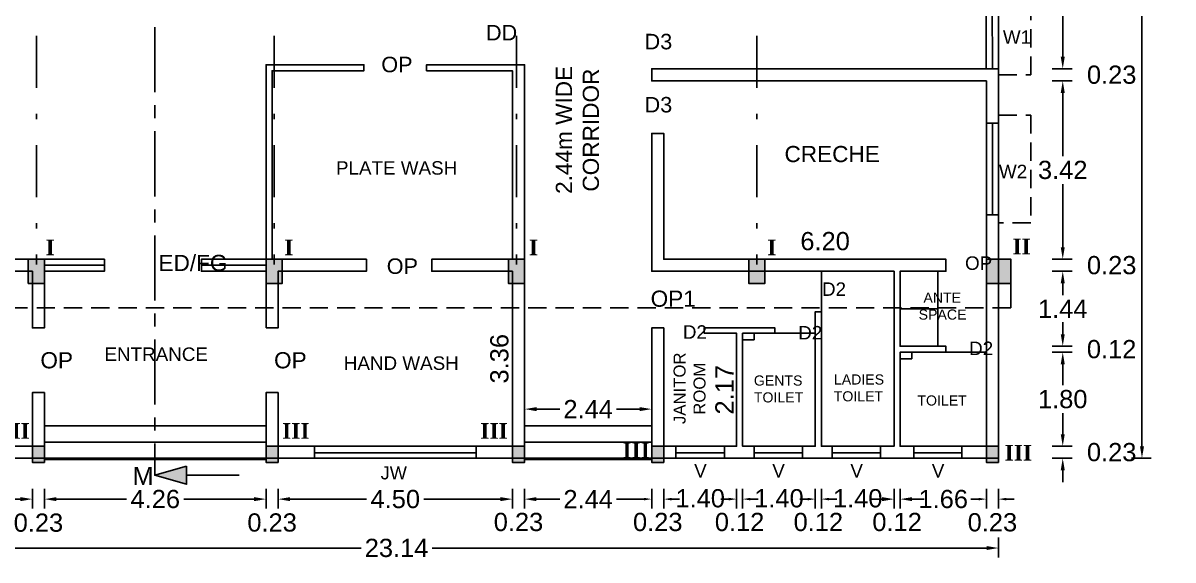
# Model space of a CAD drawing. Header units: metres. Extents: x 3715 to 4596, y 2418 to 2709.
# Drawn here: x 3908.39 to 3930.49, y 2435.11 to 2445.42 of the extents above; entities that cross this region are included whole.
import ezdxf

# ---------------------------------------------------------------- set-up
doc = ezdxf.new("R2010")
doc.units = ezdxf.units.M
doc.header["$MEASUREMENT"] = 0
for name, pattern in [('CENTER', [2, 1.25, -0.25, 0.25, -0.25]), ('DASHDOT', [1, 0.5, -0.25, 0, -0.25]), ('DASHED', [0.75, 0.5, -0.25])]:
    doc.linetypes.add(name, pattern=pattern)
for name, color, linetype in [('BLK_4_FLR_0_BLT_UP_AREA', 46, 'Continuous'), ('BLK_4_FLR_0_CARPET_AREA', 46, 'Continuous'), ('BLK_4_FLR_0_CARPET_AREA_DEDUCT', 46, 'Continuous'), ('BLK_4_FLR_0_EXIT_WIDTH_DOOR', 2, 'Continuous'), ('BLK_4_FLR_0_URINAL', 235, 'Continuous'), ('BLK_4_FLR_0_WASH', 7, 'Continuous'), ('BLK_4_FLR_0_WATER_CLOSET', 7, 'Continuous')]:
    doc.layers.add(name, color=color, linetype=linetype)
doc.styles.add('Inner font', font='arial.ttf')
doc.styles.get("Standard").update_dxf_attribs({"font": 'arial.ttf'})
doc.styles.add('Times New Roman$101', font='timesbd.ttf', dxfattribs={"height": 3.024})
doc.dimstyles.get("Standard").update_dxf_attribs({"dimtxt": 0.35, "dimasz": 0.23, "dimexe": 0.18, "dimexo": 0.0625, "dimgap": 0.09, "dimtad": 0, "dimtih": 1, "dimtoh": 1, "dimzin": 0, "dimdsep": 46, "dimtxsty": 'Standard', "dimcen": 0.09, "dimadec": 0, "dimazin": 0, "dimtfac": 1, "dimtofl": 0, "dimtmove": 2, "dimatfit": 3, "dimfxl": 0, "dimtolj": 1, "dimtzin": 0, "dimarcsym": 0})

# ---------------------------------------------------------------- blocks, each defined once
blk = doc.blocks.new('*D339')
at = {"color": 0, "lineweight": -2, "ltscale": 0.1}
for p, q in [((3928.172, 2448.076), (3928.552, 2448.076)), ((3928.372, 2447.846), (3928.372, 2446.58)), ((3928.372, 2444.775), (3928.372, 2446.042)), ((3928.172, 2444.545), (3928.552, 2444.545))]:
    blk.add_line(p, q, dxfattribs=at)
at = {"color": 0, "ltscale": 0.1}
for points in [[(3928.334, 2447.846), (3928.411, 2447.846), (3928.372, 2448.076)], [(3928.334, 2444.775), (3928.411, 2444.775), (3928.372, 2444.545)]]:
    blk.add_solid(points, dxfattribs=at)
at = {"color": 0, "ltscale": 0.1, "insert": (3928.372, 2446.311), "char_height": 0.35, "attachment_point": 5}
blk.add_mtext('\\A1;3.53', dxfattribs=at)
blk = doc.blocks.new('*D340')
at = {"color": 0, "lineweight": -2, "ltscale": 0.1}
for p, q in [((3928.372, 2444.775), (3928.372, 2445.005)), ((3928.172, 2444.545), (3928.552, 2444.545)), ((3928.172, 2444.312), (3928.552, 2444.312)), ((3928.372, 2444.082), (3928.372, 2443.852))]:
    blk.add_line(p, q, dxfattribs=at)
at = {"color": 0, "ltscale": 0.1}
for points in [[(3928.334, 2444.775), (3928.411, 2444.775), (3928.372, 2444.545)], [(3928.334, 2444.082), (3928.411, 2444.082), (3928.372, 2444.312)]]:
    blk.add_solid(points, dxfattribs=at)
at = {"color": 0, "ltscale": 0.1, "insert": (3929.313, 2444.429), "char_height": 0.35, "attachment_point": 5}
blk.add_mtext('\\A1;0.23', dxfattribs=at)
blk = doc.blocks.new('*D341')
at = {"color": 0, "lineweight": -2, "ltscale": 0.1}
for p, q in [((3928.172, 2444.312), (3928.552, 2444.312)), ((3928.372, 2444.082), (3928.372, 2442.869)), ((3928.372, 2441.118), (3928.372, 2442.331)), ((3928.172, 2440.888), (3928.552, 2440.888))]:
    blk.add_line(p, q, dxfattribs=at)
at = {"color": 0, "ltscale": 0.1}
for points in [[(3928.334, 2444.082), (3928.411, 2444.082), (3928.372, 2444.312)], [(3928.334, 2441.118), (3928.411, 2441.118), (3928.372, 2440.888)]]:
    blk.add_solid(points, dxfattribs=at)
at = {"color": 0, "ltscale": 0.1, "insert": (3928.372, 2442.6), "char_height": 0.35, "attachment_point": 5}
blk.add_mtext('\\A1;3.42', dxfattribs=at)
blk = doc.blocks.new('*D342')
at = {"color": 0, "lineweight": -2, "ltscale": 0.1}
for p, q in [((3928.372, 2441.118), (3928.372, 2441.348)), ((3928.172, 2440.888), (3928.552, 2440.888)), ((3928.172, 2440.655), (3928.552, 2440.655)), ((3928.372, 2440.425), (3928.372, 2440.195))]:
    blk.add_line(p, q, dxfattribs=at)
at = {"color": 0, "ltscale": 0.1}
for points in [[(3928.334, 2441.118), (3928.411, 2441.118), (3928.372, 2440.888)], [(3928.334, 2440.425), (3928.411, 2440.425), (3928.372, 2440.655)]]:
    blk.add_solid(points, dxfattribs=at)
at = {"color": 0, "ltscale": 0.1, "insert": (3929.313, 2440.771), "char_height": 0.35, "attachment_point": 5}
blk.add_mtext('\\A1;0.23', dxfattribs=at)
blk = doc.blocks.new('*D343')
at = {"color": 0, "lineweight": -2, "ltscale": 0.1}
for p, q in [((3928.172, 2440.655), (3928.552, 2440.655)), ((3928.372, 2440.425), (3928.372, 2440.201)), ((3928.372, 2439.446), (3928.372, 2439.67)), ((3928.172, 2439.216), (3928.552, 2439.216))]:
    blk.add_line(p, q, dxfattribs=at)
at = {"color": 0, "ltscale": 0.1}
for points in [[(3928.334, 2440.425), (3928.411, 2440.425), (3928.372, 2440.655)], [(3928.334, 2439.446), (3928.411, 2439.446), (3928.372, 2439.216)]]:
    blk.add_solid(points, dxfattribs=at)
at = {"color": 0, "ltscale": 0.1, "insert": (3928.372, 2439.935), "char_height": 0.35, "attachment_point": 5}
blk.add_mtext('\\A1;1.44', dxfattribs=at)
blk = doc.blocks.new('*D344')
at = {"color": 0, "lineweight": -2, "ltscale": 0.1}
for p, q in [((3928.372, 2439.446), (3928.372, 2439.676)), ((3928.172, 2439.216), (3928.552, 2439.216)), ((3928.172, 2439.1), (3928.552, 2439.1)), ((3928.372, 2438.87), (3928.372, 2438.64))]:
    blk.add_line(p, q, dxfattribs=at)
at = {"color": 0, "ltscale": 0.1}
for points in [[(3928.334, 2439.446), (3928.411, 2439.446), (3928.372, 2439.216)], [(3928.334, 2438.87), (3928.411, 2438.87), (3928.372, 2439.1)]]:
    blk.add_solid(points, dxfattribs=at)
at = {"color": 0, "ltscale": 0.1, "insert": (3929.312, 2439.158), "char_height": 0.35, "attachment_point": 5}
blk.add_mtext('\\A1;0.12', dxfattribs=at)
blk = doc.blocks.new('*D345')
at = {"color": 0, "lineweight": -2, "ltscale": 0.1}
for p, q in [((3928.172, 2439.1), (3928.552, 2439.1)), ((3928.372, 2438.87), (3928.372, 2438.467)), ((3928.372, 2437.526), (3928.372, 2437.929)), ((3928.172, 2437.296), (3928.552, 2437.296))]:
    blk.add_line(p, q, dxfattribs=at)
at = {"color": 0, "ltscale": 0.1}
for points in [[(3928.334, 2438.87), (3928.411, 2438.87), (3928.372, 2439.1)], [(3928.334, 2437.526), (3928.411, 2437.526), (3928.372, 2437.296)]]:
    blk.add_solid(points, dxfattribs=at)
at = {"color": 0, "ltscale": 0.1, "insert": (3928.372, 2438.198), "char_height": 0.35, "attachment_point": 5}
blk.add_mtext('\\A1;1.80', dxfattribs=at)
blk = doc.blocks.new('*D346')
at = {"color": 0, "lineweight": -2, "ltscale": 0.1}
for p, q in [((3928.372, 2437.526), (3928.372, 2437.756)), ((3928.172, 2437.296), (3928.552, 2437.296)), ((3928.172, 2437.063), (3928.552, 2437.063)), ((3928.372, 2436.833), (3928.372, 2436.603))]:
    blk.add_line(p, q, dxfattribs=at)
at = {"color": 0, "ltscale": 0.1}
for points in [[(3928.334, 2437.526), (3928.411, 2437.526), (3928.372, 2437.296)], [(3928.334, 2436.833), (3928.411, 2436.833), (3928.372, 2437.063)]]:
    blk.add_solid(points, dxfattribs=at)
at = {"color": 0, "ltscale": 0.1, "insert": (3929.313, 2437.18), "char_height": 0.35, "attachment_point": 5}
blk.add_mtext('\\A1;0.23', dxfattribs=at)
blk = doc.blocks.new('*D347')
at = {"color": 0, "lineweight": -2, "ltscale": 0.1}
for p, q in [((3929.695, 2455.781), (3930.075, 2455.781)), ((3929.895, 2455.551), (3929.895, 2446.691)), ((3929.895, 2437.293), (3929.895, 2446.153)), ((3929.695, 2437.063), (3930.075, 2437.063))]:
    blk.add_line(p, q, dxfattribs=at)
at = {"color": 0, "ltscale": 0.1}
for points in [[(3929.857, 2455.551), (3929.934, 2455.551), (3929.895, 2455.781)], [(3929.857, 2437.293), (3929.934, 2437.293), (3929.895, 2437.063)]]:
    blk.add_solid(points, dxfattribs=at)
at = {"color": 0, "ltscale": 0.1, "insert": (3929.895, 2446.422), "char_height": 0.35, "attachment_point": 5}
blk.add_mtext('\\A1;18.72', dxfattribs=at)
blk = doc.blocks.new('*D348')
at = {"color": 0, "ltscale": 0.1, "insert": (3923.804, 2441.232), "char_height": 0.35, "attachment_point": 5}
blk.add_mtext('\\A1;6.20', dxfattribs=at)
blk = doc.blocks.new('*D351')
at = {"color": 0, "lineweight": -2, "ltscale": 0.1}
for p, q in [((3926.904, 2436.479), (3926.904, 2436.099)), ((3927.137, 2436.479), (3927.137, 2436.099)), ((3926.754, 2436.279), (3926.604, 2436.279)), ((3927.287, 2436.279), (3927.437, 2436.279))]:
    blk.add_line(p, q, dxfattribs=at)
at = {"color": 0, "ltscale": 0.1}
for points in [[(3926.754, 2436.304), (3926.754, 2436.254), (3926.904, 2436.279)], [(3927.287, 2436.304), (3927.287, 2436.254), (3927.137, 2436.279)]]:
    blk.add_solid(points, dxfattribs=at)
at = {"color": 0, "ltscale": 0.1, "insert": (3927.02, 2435.832), "char_height": 0.35, "attachment_point": 5}
blk.add_mtext('\\A1;0.23', dxfattribs=at)
blk = doc.blocks.new('*D352')
at = {"color": 0, "lineweight": -2, "ltscale": 0.1}
for p, q in [((3925.247, 2436.479), (3925.247, 2436.099)), ((3926.904, 2436.479), (3926.904, 2436.099)), ((3925.397, 2436.279), (3925.547, 2436.279)), ((3926.754, 2436.279), (3926.603, 2436.279))]:
    blk.add_line(p, q, dxfattribs=at)
at = {"color": 0, "ltscale": 0.1}
for points in [[(3925.397, 2436.304), (3925.397, 2436.254), (3925.247, 2436.279)], [(3926.754, 2436.304), (3926.754, 2436.254), (3926.904, 2436.279)]]:
    blk.add_solid(points, dxfattribs=at)
at = {"color": 0, "ltscale": 0.1, "insert": (3926.075, 2436.279), "char_height": 0.35, "attachment_point": 5}
blk.add_mtext('\\A1;1.66', dxfattribs=at)
blk = doc.blocks.new('*D353')
at = {"color": 0, "lineweight": -2, "ltscale": 0.1}
for p, q in [((3925.13, 2436.479), (3925.13, 2436.099)), ((3925.247, 2436.479), (3925.247, 2436.099)), ((3924.9, 2436.279), (3924.67, 2436.279)), ((3925.477, 2436.279), (3925.707, 2436.279))]:
    blk.add_line(p, q, dxfattribs=at)
at = {"color": 0, "ltscale": 0.1}
for points in [[(3924.9, 2436.317), (3924.9, 2436.24), (3925.13, 2436.279)], [(3925.477, 2436.317), (3925.477, 2436.24), (3925.247, 2436.279)]]:
    blk.add_solid(points, dxfattribs=at)
at = {"color": 0, "ltscale": 0.1, "insert": (3925.188, 2435.838), "char_height": 0.35, "attachment_point": 5}
blk.add_mtext('\\A1;0.12', dxfattribs=at)
blk = doc.blocks.new('*D354')
at = {"color": 0, "lineweight": -2, "ltscale": 0.1}
for p, q in [((3923.732, 2436.479), (3923.732, 2436.099)), ((3925.13, 2436.479), (3925.13, 2436.099)), ((3923.882, 2436.279), (3923.904, 2436.279)), ((3924.98, 2436.279), (3924.959, 2436.279))]:
    blk.add_line(p, q, dxfattribs=at)
at = {"color": 0, "ltscale": 0.1}
for points in [[(3923.882, 2436.304), (3923.882, 2436.254), (3923.732, 2436.279)], [(3924.98, 2436.304), (3924.98, 2436.254), (3925.13, 2436.279)]]:
    blk.add_solid(points, dxfattribs=at)
at = {"color": 0, "ltscale": 0.1, "insert": (3924.431, 2436.293), "char_height": 0.35, "attachment_point": 5}
blk.add_mtext('\\A1;1.40', dxfattribs=at)
blk = doc.blocks.new('*D355')
at = {"color": 0, "lineweight": -2, "ltscale": 0.1}
for p, q in [((3923.616, 2436.479), (3923.616, 2436.099)), ((3923.732, 2436.479), (3923.732, 2436.099)), ((3923.466, 2436.279), (3923.316, 2436.279)), ((3923.882, 2436.279), (3924.032, 2436.279))]:
    blk.add_line(p, q, dxfattribs=at)
at = {"color": 0, "ltscale": 0.1}
for points in [[(3923.466, 2436.304), (3923.466, 2436.254), (3923.616, 2436.279)], [(3923.882, 2436.304), (3923.882, 2436.254), (3923.732, 2436.279)]]:
    blk.add_solid(points, dxfattribs=at)
at = {"color": 0, "ltscale": 0.1, "insert": (3923.674, 2435.838), "char_height": 0.35, "attachment_point": 5}
blk.add_mtext('\\A1;0.12', dxfattribs=at)
blk = doc.blocks.new('*D356')
at = {"color": 0, "lineweight": -2, "ltscale": 0.1}
for p, q in [((3922.218, 2436.479), (3922.218, 2436.099)), ((3923.616, 2436.479), (3923.616, 2436.099)), ((3922.368, 2436.279), (3922.389, 2436.279)), ((3923.466, 2436.279), (3923.444, 2436.279))]:
    blk.add_line(p, q, dxfattribs=at)
at = {"color": 0, "ltscale": 0.1}
for points in [[(3922.368, 2436.304), (3922.368, 2436.254), (3922.218, 2436.279)], [(3923.466, 2436.304), (3923.466, 2436.254), (3923.616, 2436.279)]]:
    blk.add_solid(points, dxfattribs=at)
at = {"color": 0, "ltscale": 0.1, "insert": (3922.917, 2436.293), "char_height": 0.35, "attachment_point": 5}
blk.add_mtext('\\A1;1.40', dxfattribs=at)
blk = doc.blocks.new('*D357')
at = {"color": 0, "lineweight": -2, "ltscale": 0.1}
for p, q in [((3922.102, 2436.479), (3922.102, 2436.099)), ((3922.218, 2436.479), (3922.218, 2436.099)), ((3921.952, 2436.279), (3921.802, 2436.279)), ((3922.368, 2436.279), (3922.518, 2436.279))]:
    blk.add_line(p, q, dxfattribs=at)
at = {"color": 0, "ltscale": 0.1}
for points in [[(3921.952, 2436.304), (3921.952, 2436.254), (3922.102, 2436.279)], [(3922.368, 2436.304), (3922.368, 2436.254), (3922.218, 2436.279)]]:
    blk.add_solid(points, dxfattribs=at)
at = {"color": 0, "ltscale": 0.1, "insert": (3922.16, 2435.838), "char_height": 0.35, "attachment_point": 5}
blk.add_mtext('\\A1;0.12', dxfattribs=at)
blk = doc.blocks.new('*D358')
at = {"color": 0, "lineweight": -2, "ltscale": 0.1}
for p, q in [((3920.704, 2436.479), (3920.704, 2436.099)), ((3922.102, 2436.479), (3922.102, 2436.099)), ((3920.854, 2436.279), (3920.875, 2436.279)), ((3921.952, 2436.279), (3921.93, 2436.279))]:
    blk.add_line(p, q, dxfattribs=at)
at = {"color": 0, "ltscale": 0.1}
for points in [[(3920.854, 2436.304), (3920.854, 2436.254), (3920.704, 2436.279)], [(3921.952, 2436.304), (3921.952, 2436.254), (3922.102, 2436.279)]]:
    blk.add_solid(points, dxfattribs=at)
at = {"color": 0, "ltscale": 0.1, "insert": (3921.403, 2436.293), "char_height": 0.35, "attachment_point": 5}
blk.add_mtext('\\A1;1.40', dxfattribs=at)
blk = doc.blocks.new('*D359')
at = {"color": 0, "lineweight": -2, "ltscale": 0.1}
for p, q in [((3920.471, 2436.479), (3920.471, 2436.099)), ((3920.704, 2436.479), (3920.704, 2436.099)), ((3920.321, 2436.279), (3920.171, 2436.279)), ((3920.854, 2436.279), (3921.004, 2436.279))]:
    blk.add_line(p, q, dxfattribs=at)
at = {"color": 0, "ltscale": 0.1}
for points in [[(3920.321, 2436.304), (3920.321, 2436.254), (3920.471, 2436.279)], [(3920.854, 2436.304), (3920.854, 2436.254), (3920.704, 2436.279)]]:
    blk.add_solid(points, dxfattribs=at)
at = {"color": 0, "ltscale": 0.1, "insert": (3920.587, 2435.838), "char_height": 0.35, "attachment_point": 5}
blk.add_mtext('\\A1;0.23', dxfattribs=at)
blk = doc.blocks.new('*D360')
at = {"color": 0, "lineweight": -2, "ltscale": 0.1}
for p, q in [((3918.027, 2436.479), (3918.027, 2436.099)), ((3920.471, 2436.479), (3920.471, 2436.099)), ((3918.177, 2436.279), (3918.702, 2436.279)), ((3920.321, 2436.279), (3919.796, 2436.279))]:
    blk.add_line(p, q, dxfattribs=at)
at = {"color": 0, "ltscale": 0.1}
for points in [[(3918.177, 2436.304), (3918.177, 2436.254), (3918.027, 2436.279)], [(3920.321, 2436.304), (3920.321, 2436.254), (3920.471, 2436.279)]]:
    blk.add_solid(points, dxfattribs=at)
at = {"color": 0, "ltscale": 0.1, "insert": (3919.249, 2436.279), "char_height": 0.35, "attachment_point": 5}
blk.add_mtext('\\A1;2.44', dxfattribs=at)
blk = doc.blocks.new('*D361')
at = {"color": 0, "lineweight": -2, "ltscale": 0.1}
for p, q in [((3917.794, 2436.479), (3917.794, 2436.099)), ((3918.026, 2436.479), (3918.026, 2436.099)), ((3917.564, 2436.279), (3917.334, 2436.279)), ((3918.256, 2436.279), (3918.486, 2436.279))]:
    blk.add_line(p, q, dxfattribs=at)
at = {"color": 0, "ltscale": 0.1}
for points in [[(3917.564, 2436.317), (3917.564, 2436.24), (3917.794, 2436.279)], [(3918.256, 2436.317), (3918.256, 2436.24), (3918.026, 2436.279)]]:
    blk.add_solid(points, dxfattribs=at)
at = {"color": 0, "ltscale": 0.1, "insert": (3917.91, 2435.838), "char_height": 0.35, "attachment_point": 5}
blk.add_mtext('\\A1;0.23', dxfattribs=at)
blk = doc.blocks.new('*D362')
at = {"color": 0, "lineweight": -2, "ltscale": 0.1}
for p, q in [((3913.29, 2436.479), (3913.29, 2436.099)), ((3917.794, 2436.479), (3917.794, 2436.099)), ((3913.52, 2436.279), (3914.991, 2436.279)), ((3917.564, 2436.279), (3916.093, 2436.279))]:
    blk.add_line(p, q, dxfattribs=at)
at = {"color": 0, "ltscale": 0.1}
for points in [[(3913.52, 2436.317), (3913.52, 2436.24), (3913.29, 2436.279)], [(3917.564, 2436.317), (3917.564, 2436.24), (3917.794, 2436.279)]]:
    blk.add_solid(points, dxfattribs=at)
at = {"color": 0, "ltscale": 0.1, "insert": (3915.542, 2436.279), "char_height": 0.35, "attachment_point": 5}
blk.add_mtext('\\A1;4.50', dxfattribs=at)
blk = doc.blocks.new('*D363')
at = {"color": 0, "lineweight": -2, "ltscale": 0.1}
for p, q in [((3913.057, 2436.479), (3913.057, 2436.099)), ((3913.29, 2436.479), (3913.29, 2436.099)), ((3912.827, 2436.279), (3912.597, 2436.279)), ((3913.52, 2436.279), (3913.75, 2436.279))]:
    blk.add_line(p, q, dxfattribs=at)
at = {"color": 0, "ltscale": 0.1}
for points in [[(3912.827, 2436.317), (3912.827, 2436.24), (3913.057, 2436.279)], [(3913.52, 2436.317), (3913.52, 2436.24), (3913.29, 2436.279)]]:
    blk.add_solid(points, dxfattribs=at)
at = {"color": 0, "ltscale": 0.1, "insert": (3913.174, 2435.828), "char_height": 0.35, "attachment_point": 5}
blk.add_mtext('\\A1;0.23', dxfattribs=at)
blk = doc.blocks.new('*D364')
at = {"color": 0, "lineweight": -2, "ltscale": 0.1}
for p, q in [((3908.798, 2436.479), (3908.798, 2436.099)), ((3913.057, 2436.479), (3913.057, 2436.099)), ((3909.028, 2436.279), (3910.376, 2436.279)), ((3912.827, 2436.279), (3911.479, 2436.279))]:
    blk.add_line(p, q, dxfattribs=at)
at = {"color": 0, "ltscale": 0.1}
for points in [[(3909.028, 2436.317), (3909.028, 2436.24), (3908.798, 2436.279)], [(3912.827, 2436.317), (3912.827, 2436.24), (3913.057, 2436.279)]]:
    blk.add_solid(points, dxfattribs=at)
at = {"color": 0, "ltscale": 0.1, "insert": (3910.928, 2436.279), "char_height": 0.35, "attachment_point": 5}
blk.add_mtext('\\A1;4.26', dxfattribs=at)
blk = doc.blocks.new('*D365')
at = {"color": 0, "lineweight": -2, "ltscale": 0.1}
for p, q in [((3908.565, 2436.479), (3908.565, 2436.099)), ((3908.798, 2436.479), (3908.798, 2436.099)), ((3908.335, 2436.279), (3908.105, 2436.279)), ((3909.028, 2436.279), (3909.258, 2436.279))]:
    blk.add_line(p, q, dxfattribs=at)
at = {"color": 0, "ltscale": 0.1}
for points in [[(3908.335, 2436.317), (3908.335, 2436.24), (3908.565, 2436.279)], [(3909.028, 2436.317), (3909.028, 2436.24), (3908.798, 2436.279)]]:
    blk.add_solid(points, dxfattribs=at)
at = {"color": 0, "ltscale": 0.1, "insert": (3908.682, 2435.825), "char_height": 0.35, "attachment_point": 5}
blk.add_mtext('\\A1;0.23', dxfattribs=at)
blk = doc.blocks.new('*D366')
at = {"color": 0, "lineweight": -2, "ltscale": 0.1}
for p, q in [((3904.229, 2436.479), (3904.229, 2436.099)), ((3908.565, 2436.479), (3908.565, 2436.099)), ((3904.459, 2436.279), (3905.846, 2436.279)), ((3908.335, 2436.279), (3906.948, 2436.279))]:
    blk.add_line(p, q, dxfattribs=at)
at = {"color": 0, "ltscale": 0.1}
for points in [[(3904.459, 2436.317), (3904.459, 2436.24), (3904.229, 2436.279)], [(3908.335, 2436.317), (3908.335, 2436.24), (3908.565, 2436.279)]]:
    blk.add_solid(points, dxfattribs=at)
at = {"color": 0, "ltscale": 0.1, "insert": (3906.397, 2436.279), "char_height": 0.35, "attachment_point": 5}
blk.add_mtext('\\A1;4.34', dxfattribs=at)
blk = doc.blocks.new('*D370')
at = {"color": 0, "lineweight": -2, "ltscale": 0.1}
for p, q in [((3903.996, 2435.54), (3903.996, 2435.16)), ((3927.137, 2435.54), (3927.137, 2435.16)), ((3904.226, 2435.34), (3914.883, 2435.34)), ((3926.907, 2435.34), (3916.249, 2435.34))]:
    blk.add_line(p, q, dxfattribs=at)
at = {"color": 0, "ltscale": 0.1}
for points in [[(3904.226, 2435.378), (3904.226, 2435.301), (3903.996, 2435.34)], [(3926.907, 2435.378), (3926.907, 2435.301), (3927.137, 2435.34)]]:
    blk.add_solid(points, dxfattribs=at)
at = {"color": 0, "ltscale": 0.1, "insert": (3915.566, 2435.34), "char_height": 0.35, "attachment_point": 5}
blk.add_mtext('\\A1;23.14', dxfattribs=at)
blk = doc.blocks.new('*D59')
at = {"color": 0, "ltscale": 0.1, "insert": (3917.53, 2450.085), "char_height": 0.35, "attachment_point": 5, "rotation": 90}
blk.add_mtext('\\A1;10.93', dxfattribs=at)
blk = doc.blocks.new('*D60')
at = {"color": 0, "ltscale": 0.1, "insert": (3917.544, 2438.975), "char_height": 0.35, "attachment_point": 5, "rotation": 90}
blk.add_mtext('\\A1;3.36', dxfattribs=at)
blk = doc.blocks.new('*D380')
at = {"color": 0, "ltscale": 0.1, "insert": (3921.869, 2438.38), "char_height": 0.35, "attachment_point": 5, "rotation": 90}
blk.add_mtext('\\A1;2.17', dxfattribs=at)
blk = doc.blocks.new('*D683')
at = {"layer": 'BLK_4_FLR_0_EXIT_WIDTH_DOOR', "color": 0, "lineweight": -2}
for p, q in [((3918.027, 2437.808), (3918.027, 2438.188)), ((3920.471, 2437.808), (3920.471, 2438.188)), ((3918.257, 2438.008), (3918.702, 2438.008)), ((3920.241, 2438.008), (3919.796, 2438.008))]:
    blk.add_line(p, q, dxfattribs=at)
at = {"layer": 'BLK_4_FLR_0_EXIT_WIDTH_DOOR', "color": 0}
for points in [[(3918.257, 2438.046), (3918.257, 2437.969), (3918.027, 2438.008)], [(3920.241, 2438.046), (3920.241, 2437.969), (3920.471, 2438.008)]]:
    blk.add_solid(points, dxfattribs=at)
at = {"layer": 'BLK_4_FLR_0_EXIT_WIDTH_DOOR', "color": 0, "insert": (3919.249, 2438.008), "char_height": 0.35, "attachment_point": 5}
blk.add_mtext('\\A1;2.44', dxfattribs=at)

msp = doc.modelspace()

# ---------------------------------------------------------------- hatches: boundary and pattern name
for points in [[(3908.48757, 2440.88754), (3908.7982, 2440.88754), (3908.7982, 2440.42159), (3908.48757, 2440.42159)], [(3913.0571, 2440.88754), (3913.36774, 2440.88754), (3913.36774, 2440.42159), (3913.0571, 2440.42159)], [(3917.71664, 2440.88754), (3918.02728, 2440.88754), (3918.02728, 2440.42159), (3917.71664, 2440.42159)], [(3922.33618, 2440.88754), (3922.64682, 2440.88754), (3922.64682, 2440.42159), (3922.33618, 2440.42159)], [(3926.9036, 2440.42159), (3927.37742, 2440.42159), (3927.37742, 2440.88754), (3926.9036, 2440.88754)], [(3908.7982, 2436.98538), (3908.56522, 2436.98538), (3908.56522, 2437.29602), (3908.7982, 2437.29602)], [(3913.29008, 2436.98538), (3913.0571, 2436.98538), (3913.0571, 2437.29602), (3913.29008, 2437.29602)], [(3918.02728, 2436.98538), (3917.7943, 2436.98538), (3917.7943, 2437.29602), (3918.02728, 2437.29602)], [(3920.70372, 2436.98538), (3920.47074, 2436.98538), (3920.47074, 2437.29602), (3920.70372, 2437.29602)], [(3927.13658, 2436.98538), (3926.9036, 2436.98538), (3926.9036, 2437.29602), (3927.13658, 2437.29602)]]:
    msp.add_hatch(color=256).paths.add_polyline_path(points)
h = msp.add_hatch(color=256)
h.dxf.hatch_style = 1
h.paths.add_polyline_path([(3911.52905, 2436.56429), (3910.91798, 2436.73888), (3911.53027, 2436.91241)])

# ---------------------------------------------------------------- linework, layer by layer
at = {"linetype": 'CENTER'}
msp.add_line((3910.91798, 2457.34441), (3910.91798, 2436.73888), dxfattribs=at)
at = {"linetype": 'DASHDOT', "ltscale": 2}
for p, q in [((3908.64288, 2455.6775), (3908.64288, 2440.784)), ((3913.21242, 2455.6775), (3913.21242, 2440.784)), ((3917.87034, 2455.6775), (3917.87034, 2440.784)), ((3922.48988, 2455.6775), (3922.48988, 2440.784))]:
    msp.add_line(p, q, dxfattribs=at)
for p, q in [((3913.0571, 2444.62283), (3914.93952, 2444.62283)), ((3913.0571, 2440.88754), (3913.0571, 2444.62283)), ((3914.93952, 2444.50634), (3914.93952, 2444.62283)), ((3916.14324, 2444.62283), (3918.02566, 2444.62283)), ((3916.14324, 2444.50634), (3916.14324, 2444.62283)), ((3918.02566, 2440.88754), (3918.02566, 2444.62283)), ((3920.47074, 2444.3122), (3920.47074, 2444.54517)), ((3920.47074, 2444.54517), (3927.13658, 2444.54517)), ((3927.13658, 2444.54517), (3927.13658, 2443.49678)), ((3913.17359, 2444.50634), (3914.93952, 2444.50634)), ((3913.17359, 2440.88754), (3913.17359, 2444.50634)), ((3916.14324, 2444.50634), (3917.79268, 2444.50634)), ((3917.79268, 2440.88754), (3917.79268, 2444.50634)), ((3920.47074, 2444.3122), (3926.9036, 2444.3122)), ((3926.9036, 2444.3122), (3926.9036, 2443.49678)), ((3926.9036, 2443.49678), (3927.13658, 2443.49678)), ((3920.47072, 2443.30263), (3920.70369, 2443.30263)), ((3920.47074, 2440.65457), (3920.4709, 2443.30263)), ((3920.70372, 2440.88754), (3920.70369, 2443.30263)), ((3926.9036, 2441.74179), (3926.9036, 2440.88754)), ((3926.9036, 2441.74179), (3927.13658, 2441.74179)), ((3927.13658, 2441.74179), (3927.13658, 2440.88754)), ((3904.22077, 2440.88754), (3908.48757, 2440.88754)), ((3911.81456, 2440.88754), (3913.0571, 2440.88754)), ((3911.81456, 2440.65457), (3911.81456, 2440.88754)), ((3913.36774, 2440.88754), (3914.9875, 2440.88754)), ((3914.9875, 2440.65457), (3914.9875, 2440.88754)), ((3916.24298, 2440.88754), (3917.79268, 2440.88754)), ((3916.24298, 2440.65457), (3916.24298, 2440.88754)), ((3920.70372, 2440.88754), (3922.33618, 2440.88754)), ((3922.64682, 2440.88754), (3926.12701, 2440.88754)), ((3926.12701, 2440.88754), (3926.12701, 2440.65457)), ((3904.22866, 2440.65457), (3908.48757, 2440.65457)), ((3913.0571, 2440.65457), (3911.81456, 2440.65457)), ((3913.36774, 2440.65457), (3914.9875, 2440.65457)), ((3916.24298, 2440.65457), (3917.71664, 2440.65457)), ((3920.47074, 2440.65457), (3922.33618, 2440.65457)), ((3922.64682, 2440.65457), (3925.13021, 2440.65457)), ((3925.13021, 2437.29602), (3925.13021, 2440.65457)), ((3925.2467, 2440.65457), (3926.12701, 2440.65457)), ((3925.2467, 2439.21632), (3925.2467, 2440.65457)), ((3926.9036, 2440.57691), (3926.9036, 2437.29602)), ((3927.13658, 2440.57691), (3927.13658, 2437.29602)), ((3908.56522, 2439.56728), (3908.56522, 2440.42159)), ((3908.7982, 2439.56728), (3908.7982, 2440.42159)), ((3913.0571, 2439.56728), (3913.0571, 2440.42159)), ((3913.29008, 2439.56728), (3913.29008, 2440.42159)), ((3917.7943, 2437.29602), (3917.7943, 2440.42159)), ((3918.02728, 2437.29602), (3918.02728, 2440.42159)), ((3923.61589, 2439.87798), (3923.73237, 2439.87798)), ((3923.61589, 2437.29602), (3923.61589, 2439.87798)), ((3923.73237, 2437.29602), (3923.73237, 2439.87798)), ((3908.56947, 2439.56764), (3908.7982, 2439.56764)), ((3913.0571, 2439.56728), (3913.29008, 2439.56728)), ((3920.47074, 2437.29602), (3920.47074, 2439.56734)), ((3920.47074, 2439.56734), (3920.70372, 2439.56734)), ((3920.70372, 2437.29602), (3920.70372, 2439.56734)), ((3921.48031, 2439.46379), (3921.48031, 2439.56734)), ((3921.48031, 2439.56734), (3922.8393, 2439.56734)), ((3921.48031, 2439.46379), (3922.10156, 2439.46379)), ((3922.10156, 2437.29602), (3922.10156, 2439.46379)), ((3922.21805, 2437.29602), (3922.21805, 2439.46379)), ((3922.21805, 2439.46379), (3922.8393, 2439.46379)), ((3922.8393, 2439.46379), (3922.8393, 2439.56734)), ((3925.2467, 2439.21632), (3926.12701, 2439.21632)), ((3926.12701, 2439.21632), (3926.12701, 2439.09983)), ((3925.2467, 2439.09983), (3926.12701, 2439.09983)), ((3925.2467, 2437.29602), (3925.2467, 2439.09983)), ((3908.56522, 2437.29602), (3908.56522, 2438.32474)), ((3908.56522, 2438.32474), (3908.7982, 2438.32474)), ((3908.7982, 2437.29602), (3908.7982, 2438.32474)), ((3913.0571, 2437.29602), (3913.0571, 2438.32474)), ((3913.0571, 2438.32474), (3913.29008, 2438.32474)), ((3913.29008, 2437.29602), (3913.29008, 2438.32474)), ((3908.7982, 2437.68575), (3913.0571, 2437.68575)), ((3918.02566, 2437.68575), (3920.47074, 2437.68575)), ((3907.96572, 2437.29602), (3908.64288, 2437.29602)), ((3908.7982, 2437.37512), (3913.0571, 2437.37512)), ((3913.29008, 2437.29602), (3913.9882, 2437.29602)), ((3913.9882, 2437.29602), (3917.09456, 2437.29602)), ((3913.9882, 2437.29602), (3913.9882, 2437.06304)), ((3917.09456, 2437.29602), (3917.09456, 2437.06304)), ((3917.09618, 2437.29602), (3917.7943, 2437.29602)), ((3918.02566, 2437.37512), (3920.47074, 2437.37512)), ((3920.70372, 2437.29602), (3920.9367, 2437.29602)), ((3920.9367, 2437.29602), (3920.9367, 2437.06304)), ((3921.8686, 2437.29602), (3922.10156, 2437.29602)), ((3921.8686, 2437.29602), (3921.8686, 2437.06304)), ((3922.21805, 2437.29602), (3922.4381, 2437.29602)), ((3922.4381, 2437.29602), (3922.4381, 2437.06304)), ((3923.37001, 2437.29602), (3923.61589, 2437.29602)), ((3923.37001, 2437.29602), (3923.37001, 2437.06304)), ((3923.73237, 2437.29602), (3923.93951, 2437.29602)), ((3923.93951, 2437.29602), (3923.93951, 2437.06304)), ((3924.87142, 2437.29602), (3925.13021, 2437.29602)), ((3924.87142, 2437.29602), (3924.87142, 2437.06304)), ((3925.2467, 2437.29602), (3925.51129, 2437.29602)), ((3925.51129, 2437.29602), (3925.51129, 2437.06304)), ((3926.43025, 2437.29602), (3926.9036, 2437.29602)), ((3926.43025, 2437.29602), (3926.43025, 2437.06304)), ((3904.22866, 2437.06304), (3908.56522, 2437.06304)), ((3908.8069, 2437.03859), (3913.0571, 2437.03859)), ((3913.29008, 2437.06304), (3913.9882, 2437.06304)), ((3917.09456, 2437.06304), (3917.79268, 2437.06304)), ((3918.02566, 2437.03859), (3920.47074, 2437.03859)), ((3920.70534, 2437.06304), (3920.9367, 2437.06304)), ((3921.8686, 2437.06304), (3922.4381, 2437.06304)), ((3923.37001, 2437.06304), (3923.93951, 2437.06304)), ((3924.87142, 2437.06304), (3925.51129, 2437.06304)), ((3926.43025, 2437.06304), (3926.9036, 2437.06304)), ((3911.52965, 2436.73675), (3912.53948, 2436.73675))]:
    msp.add_line(p, q)
at = {"linetype": 'CENTER', "ltscale": 0.9}
msp.add_line((3927.37326, 2440.42159), (3927.37326, 2439.95564), dxfattribs=at)
at = {"linetype": 'DASHED', "ltscale": 0.7}
msp.add_line((3927.37326, 2439.95564), (3885.54221, 2439.95564), dxfattribs=at)
for points in [[(3927.13658, 2444.42869), (3927.75785, 2444.42869), (3927.75785, 2445.91921), (3927.3654, 2445.91921)], [(3927.13658, 2443.6521), (3927.75785, 2443.6521), (3927.75785, 2441.58647), (3927.13658, 2441.58647)]]:
    msp.add_lwpolyline(points, dxfattribs=at)
for points in [[(3926.89945, 2445.78772), (3926.89945, 2444.54517), (3927.13658, 2444.54517), (3927.13658, 2445.78772)], [(3926.9036, 2443.49678), (3926.9036, 2441.74179), (3927.13658, 2441.74179), (3927.13658, 2443.49678)], [(3908.48757, 2440.88754), (3908.7982, 2440.88754), (3908.7982, 2440.42159), (3908.48757, 2440.42159)], [(3908.7982, 2440.88754), (3909.95074, 2440.88754), (3909.95074, 2440.65457), (3908.7982, 2440.65457)], [(3913.0571, 2440.88754), (3913.36774, 2440.88754), (3913.36774, 2440.42159), (3913.0571, 2440.42159)], [(3917.71664, 2440.88754), (3918.02728, 2440.88754), (3918.02728, 2440.42159), (3917.71664, 2440.42159)], [(3922.33618, 2440.88754), (3922.64682, 2440.88754), (3922.64682, 2440.42159), (3922.33618, 2440.42159)], [(3926.9036, 2440.42159), (3927.37742, 2440.42159), (3927.37742, 2440.88754), (3926.9036, 2440.88754)], [(3908.56522, 2437.29602), (3908.7982, 2437.29602), (3908.7982, 2436.98538), (3908.56522, 2436.98538)], [(3913.0571, 2437.29602), (3913.29008, 2437.29602), (3913.29008, 2436.98538), (3913.0571, 2436.98538)], [(3917.7943, 2437.29602), (3918.02728, 2437.29602), (3918.02728, 2436.98538), (3917.7943, 2436.98538)], [(3920.47074, 2437.29602), (3920.70372, 2437.29602), (3920.70372, 2436.98538), (3920.47074, 2436.98538)], [(3920.9367, 2437.06304), (3921.8686, 2437.06304), (3921.8686, 2437.29602), (3920.9367, 2437.29602)], [(3922.4381, 2437.06304), (3923.37001, 2437.06304), (3923.37001, 2437.29602), (3922.4381, 2437.29602)], [(3923.93951, 2437.06304), (3924.87142, 2437.06304), (3924.87142, 2437.29602), (3923.93951, 2437.29602)], [(3925.51129, 2437.06304), (3926.43025, 2437.06304), (3926.43025, 2437.29602), (3925.51129, 2437.29602)], [(3926.9036, 2437.29602), (3927.13658, 2437.29602), (3927.13658, 2436.98538), (3926.9036, 2436.98538)], [(3911.53027, 2436.91241), (3911.52905, 2436.56429), (3910.91798, 2436.73888), (3910.91798, 2436.73888)]]:
    msp.add_lwpolyline(points, close=True)
for points in [[(3927.02009, 2444.54517), (3927.01801, 2445.78772)], [(3927.02009, 2441.74179), (3927.02009, 2443.49678)], [(3908.7982, 2440.77105), (3909.95074, 2440.77105)], [(3911.81456, 2440.77105), (3913.0571, 2440.77105)], [(3913.9882, 2437.16658), (3917.09456, 2437.16658)], [(3921.8686, 2437.16658), (3920.9367, 2437.16658)], [(3923.37001, 2437.16658), (3922.4381, 2437.16658)], [(3924.87142, 2437.16658), (3923.93951, 2437.16658)], [(3926.43025, 2437.16658), (3925.51129, 2437.16658)]]:
    msp.add_lwpolyline(points)
at = {"layer": 'BLK_4_FLR_0_BLT_UP_AREA', "color": 46}
msp.add_lwpolyline([(3903.99569, 2437.06304), (3903.99569, 2440.65457), (3885.77519, 2440.65457), (3885.77519, 2455.78104), (3908.48757, 2455.78104), (3908.48757, 2456.01402), (3913.36774, 2456.01402), (3913.36774, 2455.78104), (3917.71664, 2455.78104), (3917.71664, 2456.01402), (3922.64682, 2456.01402), (3922.64682, 2455.78104), (3927.13658, 2455.78104), (3927.13658, 2437.06304), (3903.99569, 2437.06304)], dxfattribs=at)
at = {"layer": 'BLK_4_FLR_0_CARPET_AREA', "color": 46}
for points in [[(3926.89945, 2446.09601), (3926.89945, 2444.54517), (3920.47074, 2444.54517), (3920.47074, 2444.3122), (3926.9036, 2444.3122), (3926.9036, 2437.29602), (3925.2467, 2437.29602), (3925.2467, 2439.09983), (3926.12701, 2439.09983), (3926.12701, 2439.21632), (3925.2467, 2439.21632), (3925.2467, 2440.65457), (3926.12701, 2440.65457), (3926.12701, 2440.88754), (3920.70372, 2440.88754), (3920.70372, 2443.30263), (3920.4709, 2443.30264), (3920.47074, 2440.65457), (3925.13021, 2440.65457), (3925.13021, 2437.29602), (3923.73237, 2437.29602), (3923.73237, 2439.87798), (3923.61589, 2439.87798), (3923.61589, 2437.29602), (3922.21805, 2437.29602), (3922.21805, 2439.46379), (3922.8393, 2439.46379), (3922.8393, 2439.56734), (3921.48031, 2439.56734), (3921.48031, 2439.46379), (3922.10156, 2439.46379), (3922.10156, 2437.29602), (3920.70372, 2437.29602), (3920.70372, 2439.56734), (3920.47074, 2439.56734), (3920.47074, 2437.06304), (3918.02728, 2437.06304), (3918.02566, 2444.62283), (3916.14324, 2444.62283), (3916.14324, 2444.50634), (3917.79268, 2444.50634), (3917.79268, 2440.88754), (3916.24298, 2440.88754), (3916.24298, 2440.65457), (3917.7943, 2440.65457), (3917.7943, 2437.29602), (3913.29008, 2437.29602), (3913.29008, 2438.32474), (3913.0571, 2438.32474), (3913.0571, 2437.68575), (3908.7982, 2437.68575), (3908.7982, 2438.32474), (3908.56522, 2438.32474), (3908.56522, 2437.29602), (3904.22866, 2437.29602)], [(3904.22866, 2440.65457), (3908.56522, 2440.65457), (3908.56522, 2439.56764), (3908.7982, 2439.56728), (3908.7982, 2440.65457), (3909.95074, 2440.65457), (3909.95074, 2440.88754), (3886.00817, 2440.88754)]]:
    msp.add_lwpolyline(points, dxfattribs=at)
at = {"layer": 'BLK_4_FLR_0_CARPET_AREA_DEDUCT', "color": 46}
msp.add_lwpolyline([(3913.0571, 2439.56728), (3913.29008, 2439.56728), (3913.29008, 2440.65457), (3914.9875, 2440.65457), (3914.9875, 2440.88754), (3913.17359, 2440.88754), (3913.17359, 2444.50634), (3914.93952, 2444.50634), (3914.93952, 2444.62283), (3913.0571, 2444.62283), (3913.0571, 2440.88754), (3911.81456, 2440.88754), (3911.81456, 2440.65457), (3913.0571, 2440.65457), (3913.0571, 2439.56728)], close=True, dxfattribs=at)
at = {"layer": 'BLK_4_FLR_0_URINAL'}
for points in [[(3925.2467, 2439.93544), (3925.96978, 2439.93544), (3925.96978, 2440.65457), (3925.2467, 2440.65457)], [(3925.2467, 2439.21632), (3925.96978, 2439.21632), (3925.96978, 2439.93544), (3925.2467, 2439.93544)]]:
    msp.add_lwpolyline(points, close=True, dxfattribs=at)
at = {"layer": 'BLK_4_FLR_0_WASH', "color": 60}
for points in [[(3922.21805, 2439.33845), (3922.44019, 2439.33845), (3922.44019, 2439.46379)], [(3925.2467, 2438.97449), (3925.46884, 2438.97449), (3925.46884, 2439.09983)]]:
    msp.add_lwpolyline(points, dxfattribs=at)
at = {"layer": 'BLK_4_FLR_0_WATER_CLOSET', "color": 2}
msp.add_lwpolyline([(3925.13021, 2440.65457), (3923.73237, 2440.65457), (3923.73237, 2437.29602), (3925.13021, 2437.29602)], close=True, dxfattribs=at)
at = {"layer": 'BLK_4_FLR_0_WATER_CLOSET', "color": 1}
for points in [[(3923.61589, 2437.29602), (3922.21805, 2437.29602), (3922.21805, 2439.46379), (3923.61589, 2439.46379)], [(3926.9036, 2437.29602), (3925.2467, 2437.29602), (3925.2467, 2439.09983), (3926.9036, 2439.09983)]]:
    msp.add_lwpolyline(points, close=True, dxfattribs=at)

# ---------------------------------------------------------------- texts
at = {"color": 7, "style": 'Times New Roman$101'}
for s, p in [('I', (3908.82119, 2440.96316)), ('I', (3913.40708, 2440.96316)), ('I', (3918.1122, 2440.96316)), ('I', (3922.68998, 2440.96316)), ('II', (3927.40512, 2440.98083)), ('III', (3907.98714, 2437.43849)), ('III', (3913.36536, 2437.43849)), ('III', (3917.17587, 2437.43849)), ('III', (3919.90779, 2437.06728)), ('III', (3927.25441, 2437.01988))]:
    msp.add_text(s, height=0.3, dxfattribs=at).set_placement(p)
msp.add_text('M', height=0.35).set_placement((3910.49067, 2436.54855))
at = {"attachment_point": 1, "style": 'Inner font'}
for s, insert, char_height, width in [('DD', (3917.28486, 2445.3869), 0.297693, 0.3871485), ('D3', (3920.334, 2445.21556), 0.297693, 0.3871485), ('{\\W9.25485;  }W1', (3925.36226, 2445.28311), 0.2588633, 4.191083), ('OP', (3915.2727, 2444.77513), 0.297693, 0.3871485), ('D3', (3920.334, 2444.00323), 0.297693, 0.3871485), ('{\\W9.967657; }CRECHE ', (3921.82218, 2443.06209), 0.3106359, 4.191083), ('PLATE WASH', (3914.40159, 2442.76968), 0.258863, 4.191083), ('{\\W9.1371;  }W2', (3925.31017, 2442.70078), 0.2588633, 4.191083), ('OP', (3915.37718, 2440.90228), 0.297693, 0.3871485), ('{\\W5.554414; }ANTE \\P{\\W4.333852; }SPACE ', (3925.27576, 2440.24444), 0.1941474, 1.5458856), ('ENTRANCE', (3909.95147, 2439.19206), 0.258863, 4.191083), ('HAND WASH{\\A1; }', (3914.55245, 2439.02037), 0.2588633, 4.191083), ('GENTS TOILET ', (3922.43446, 2438.65374), 0.1941474, 1.443273), ('{\\W2.761443; }LADIES \\P{\\W2.715749; }TOILET ', (3923.7656, 2438.67391), 0.1941474, 1.3469175), ('{\\W6.339082; } TOILET ', (3925.02541, 2438.27032), 0.1941474, 1.9746988), ('V', (3921.28723, 2436.95221), 0.25886, 0.4729633), ('V', (3922.78863, 2436.95221), 0.25886, 0.4729633), ('V', (3924.29004, 2436.95221), 0.25886, 0.4729633), ('V', (3925.85535, 2436.95221), 0.25886, 0.4729633)]:
    msp.add_mtext(s, dxfattribs=dict(at, insert=insert, char_height=char_height, width=width))
at = {"attachment_point": 1, "rotation": 90, "style": 'Inner font'}
for s, insert, char_height, width in [('{\\W2.058115; }2.44m WIDE \\P{\\W2.423668; }CORRIDOR ', (3918.62751, 2441.89266), 0.3106359, 2.9199213), ('\\pt1.15;JANITOR   \\P  ROOM ', (3920.89116, 2437.7208), 0.23, 1.443273)]:
    msp.add_mtext(s, dxfattribs=dict(at, insert=insert, char_height=char_height, width=width))
at = {"attachment_point": 1, "style": 'Inner font'}
for s, insert, char_height in [('ED/FG', (3910.99012, 2440.97047), 0.310636), ('OP', (3926.49396, 2440.94114), 0.258863), ('D2', (3923.74399, 2440.44195), 0.258863), ('OP1', (3920.45033, 2440.28436), 0.310636), ('D2', (3921.06995, 2439.61776), 0.258863), ('D2', (3923.28779, 2439.60392), 0.258863), ('D2', (3926.57244, 2439.30385), 0.258863), ('OP', (3908.71953, 2439.10146), 0.310636), ('OP', (3913.21141, 2439.10146), 0.310636)]:
    msp.add_mtext(s, dxfattribs=dict(at, insert=insert, char_height=char_height))
at = {"ltscale": 0.1, "insert": (3915.26049, 2436.9081), "char_height": 0.25, "attachment_point": 1}
msp.add_mtext_dynamic_manual_height_columns('JW', width=0.4594511, gutter_width=1, heights=[0], dxfattribs=at)

# ---------------------------------------------------------------- dimensions: what is measured, and where the dimension line sits
at = {"ltscale": 0.1}
for base, p1, p2, picture, middle in [((3929.89523, 2455.78104), (3926.9036, 2437.06304), (3926.89574, 2455.78104), '*D347', (3929.89523, 2446.42204)), ((3928.37232, 2444.54517), (3926.9036, 2448.07632), (3926.89945, 2444.54517), '*D339', (3928.37232, 2446.31074)), ((3928.37232, 2444.3122), (3926.89945, 2444.54517), (3926.9036, 2444.3122), '*D340', (3929.3126, 2444.42869)), ((3928.37232, 2440.88754), (3926.9036, 2444.3122), (3925.91009, 2440.88754), '*D341', (3928.37232, 2442.59987)), ((3928.37232, 2440.65457), (3925.91009, 2440.88754), (3925.93632, 2440.65457), '*D342', (3929.3126, 2440.77105)), ((3928.37232, 2439.21632), (3925.93632, 2440.65457), (3925.57072, 2439.21632), '*D343', (3928.37232, 2439.93544)), ((3928.37232, 2439.09983), (3925.57072, 2439.21632), (3925.57072, 2439.09983), '*D344', (3929.31212, 2439.15808)), ((3928.37232, 2437.29602), (3925.57072, 2439.09983), (3925.42627, 2437.29602), '*D345', (3928.37232, 2438.19792)), ((3928.37232, 2437.06304), (3925.42627, 2437.29602), (3925.3933, 2437.06304), '*D346', (3929.3126, 2437.17953))]:
    dim = msp.add_linear_dim(base=base, p1=p1, p2=p2, angle=90, dimstyle='Standard', dxfattribs=at)
    dim.commit()
    dim.dimension.update_dxf_attribs({"geometry": picture, "text_midpoint": middle})
for base, p1, p2, picture, middle in [((3917.52984, 2455.54807), (3917.23003, 2444.62283), (3917.23003, 2455.54807), '*D59', (3917.52984, 2450.08545)), ((3917.54407, 2440.65457), (3913.89972, 2437.29602), (3913.89972, 2440.65457), '*D60', (3917.54407, 2438.97529)), ((3921.8686, 2439.46379), (3922.10156, 2437.29602), (3922.10156, 2439.46379), '*D380', (3921.8686, 2438.37991))]:
    dim = msp.add_linear_dim(base=base, p1=p1, p2=p2, angle=90, dimstyle='Standard', override={"dimse1": 1, "dimse2": 1, "dimsd1": 1, "dimsd2": 1}, dxfattribs=at)
    dim.commit()
    dim.dimension.update_dxf_attribs({"geometry": picture, "text_midpoint": middle, "text_rotation": 90})
for base, p1, p2, override, picture, middle in [((3926.9036, 2441.23186), (3920.70371, 2442.09509), (3926.9036, 2442.09509), {"dimse1": 1, "dimse2": 1, "dimsd1": 1, "dimsd2": 1}, '*D348', (3923.80366, 2441.23186)), ((3925.2467, 2436.27873), (3926.9036, 2437.63291), (3925.2467, 2437.29602), {"dimasz": 0.15}, '*D352', (3926.07515, 2436.27873)), ((3918.02728, 2436.27873), (3920.47074, 2437.29602), (3918.02728, 2437.29602), {"dimasz": 0.15}, '*D360', (3919.24901, 2436.27873))]:
    dim = msp.add_linear_dim(base=base, p1=p1, p2=p2, dimstyle='Standard', override=override, dxfattribs=at)
    dim.commit()
    dim.dimension.update_dxf_attribs({"geometry": picture, "text_midpoint": middle})
for base, p1, p2, picture, middle in [((3904.22866, 2436.27866), (3908.56522, 2437.53673), (3904.22866, 2437.47274), '*D366', (3906.39694, 2436.27866)), ((3908.7982, 2436.27873), (3913.0571, 2437.50523), (3908.7982, 2437.52589), '*D364', (3910.92765, 2436.27873)), ((3913.29008, 2436.27873), (3917.7943, 2437.29602), (3913.29008, 2437.46734), '*D362', (3915.54219, 2436.27873)), ((3903.99569, 2435.3398), (3927.13658, 2437.41219), (3903.99569, 2437.41219), '*D370', (3915.56613, 2435.3398))]:
    dim = msp.add_linear_dim(base=base, p1=p1, p2=p2, dimstyle='Standard', dxfattribs=at)
    dim.commit()
    dim.dimension.update_dxf_attribs({"geometry": picture, "text_midpoint": middle})
for base, p1, p2, picture, middle in [((3908.56522, 2436.27866), (3908.7982, 2437.52589), (3908.56522, 2437.53673), '*D365', (3908.68171, 2435.82464)), ((3913.0571, 2436.27873), (3913.29008, 2437.46734), (3913.0571, 2437.50523), '*D363', (3913.17359, 2435.82805)), ((3917.7943, 2436.27873), (3918.02566, 2437.29602), (3917.7943, 2437.29602), '*D361', (3917.90998, 2435.83804)), ((3925.13021, 2436.27873), (3925.2467, 2437.29602), (3925.13021, 2437.29602), '*D353', (3925.18846, 2435.83845))]:
    dim = msp.add_linear_dim(base=base, p1=p1, p2=p2, dimstyle='Standard', dxfattribs=at)
    dim.commit()
    dim.dimension.update_dxf_attribs({"geometry": picture, "text_midpoint": middle, "dimtype": 160})
for base, p1, p2, picture, middle in [((3926.9036, 2436.27873), (3927.13658, 2437.63291), (3926.9036, 2437.63291), '*D351', (3927.02009, 2435.83188)), ((3920.47074, 2436.27873), (3920.70372, 2437.29602), (3920.47074, 2437.29602), '*D359', (3920.58723, 2435.83804)), ((3920.70372, 2436.27873), (3922.10156, 2437.29602), (3920.70372, 2437.29602), '*D358', (3921.40264, 2436.29343)), ((3922.10156, 2436.27873), (3922.21805, 2437.29602), (3922.10156, 2437.29602), '*D357', (3922.1598, 2435.83845)), ((3922.21805, 2436.27873), (3923.61589, 2437.29602), (3922.21805, 2437.29602), '*D356', (3922.91697, 2436.29343)), ((3923.61589, 2436.27873), (3923.73237, 2437.29602), (3923.61589, 2437.29602), '*D355', (3923.67413, 2435.83845)), ((3923.73237, 2436.27873), (3925.13021, 2437.29602), (3923.73237, 2437.29602), '*D354', (3924.43129, 2436.29343))]:
    dim = msp.add_linear_dim(base=base, p1=p1, p2=p2, dimstyle='Standard', override={"dimasz": 0.15}, dxfattribs=at)
    dim.commit()
    dim.dimension.update_dxf_attribs({"geometry": picture, "text_midpoint": middle, "dimtype": 160})
at = {"layer": 'BLK_4_FLR_0_EXIT_WIDTH_DOOR'}
dim = msp.add_linear_dim(base=(3920.47074, 2438.0077), p1=(3918.02728, 2437.68575), p2=(3920.47074, 2437.68575), dimstyle='Standard', dxfattribs=at)
dim.commit()
dim.dimension.update_dxf_attribs({"geometry": '*D683', "text_midpoint": (3919.24901, 2438.0077)})

doc.saveas('drawing.dxf')
